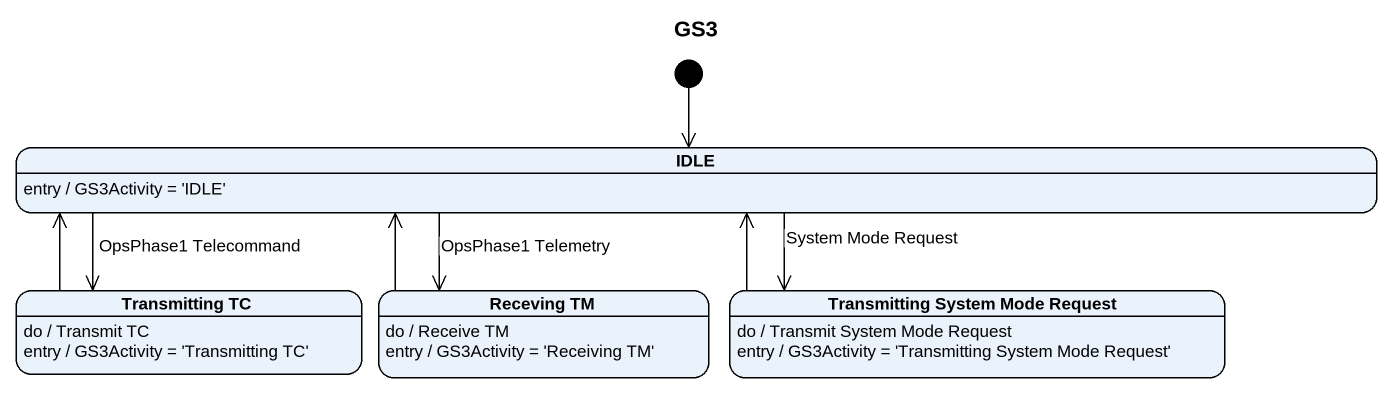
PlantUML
@startuml
title GS3
hide empty description
state IDLE
IDLE : entry / GS3Activity = 'IDLE'
state "Transmitting TC" as Transmitting_TC
Transmitting_TC : do / Transmit TC
Transmitting_TC : entry / GS3Activity = 'Transmitting TC'
state "Receving TM" as Receving_TM
Receving_TM : do / Receive TM
Receving_TM : entry / GS3Activity = 'Receiving TM'
state "Transmitting System Mode Request" as Transmitting_System_Mode
Transmitting_System_Mode : do / Transmit System Mode Request
Transmitting_System_Mode : entry / GS3Activity = 'Transmitting System Mode Request'
[*] --> IDLE
IDLE -left-> Transmitting_TC : OpsPhase1 Telecommand
IDLE --> Receving_TM : OpsPhase1 Telemetry
IDLE -right-> Transmitting_System_Mode : System Mode Request
Transmitting_TC -right-> IDLE
Receving_TM -up-> IDLE
Transmitting_System_Mode -left-> IDLE
@enduml
